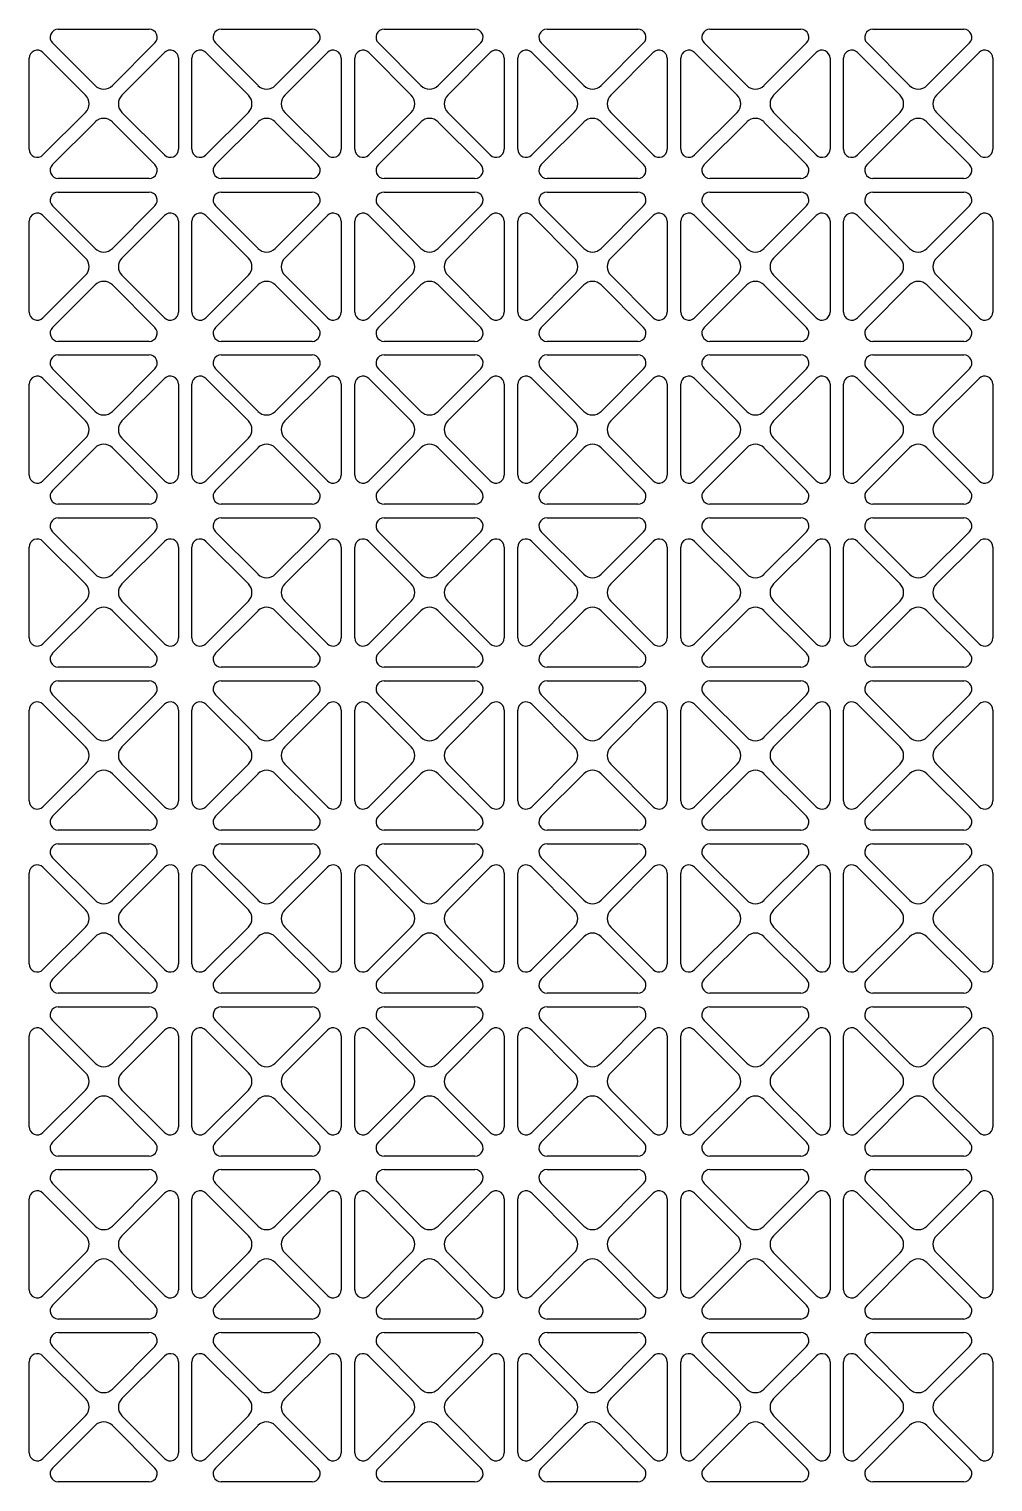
# Model space of a CAD drawing. Header units: millimetres. Extents: x 0 to 87554, y -20854 to 20404.
# Drawn here: x 49297.5 to 49439.5, y -3814.7 to -3600.7 of the extents above; entities that cross this region are included whole.
import ezdxf

# ---------------------------------------------------------------- set-up
doc = ezdxf.new("R2010")
doc.units = ezdxf.units.MM
doc.layers.get('0').update_dxf_attribs({"lineweight": 15})
doc.layers.add('WANGKONG_0', color=7, linetype='Continuous')

# ---------------------------------------------------------------- blocks, each defined once
blk = doc.blocks.new('e4tggg')
at = {"layer": 'WANGKONG_0', "color": 87, "linetype": 'Continuous'}
for p, q in [((154.62, 44.8), (168, 44.8)), ((178.62, 44.8), (192, 44.8)), ((202.62, 44.8), (216, 44.8)), ((226.62, 44.8), (240, 44.8)), ((250.62, 44.8), (264, 44.8)), ((274.62, 44.8), (288, 44.8)), ((152.36, 41.34), (158.62, 35.07)), ((160.04, 36.49), (153.77, 42.75)), ((168.85, 42.75), (162.58, 36.49)), ((164, 35.07), (170.26, 41.34)), ((176.36, 41.34), (182.62, 35.07)), ((184.04, 36.49), (177.77, 42.75)), ((192.85, 42.75), (186.58, 36.49)), ((188, 35.07), (194.26, 41.34)), ((200.36, 41.34), (206.62, 35.07)), ((208.04, 36.49), (201.77, 42.75)), ((216.85, 42.75), (210.58, 36.49)), ((212, 35.07), (218.26, 41.34)), ((224.36, 41.34), (230.62, 35.07)), ((232.04, 36.49), (225.77, 42.75)), ((240.85, 42.75), (234.58, 36.49)), ((236, 35.07), (242.26, 41.34)), ((248.36, 41.34), (254.62, 35.07)), ((256.04, 36.49), (249.77, 42.75)), ((264.85, 42.75), (258.58, 36.49)), ((260, 35.07), (266.26, 41.34)), ((272.36, 41.34), (278.62, 35.07)), ((280.04, 36.49), (273.77, 42.75)), ((288.85, 42.75), (282.58, 36.49)), ((284, 35.07), (290.26, 41.34)), ((150.31, 27.11), (150.31, 40.49)), ((172.31, 40.49), (172.31, 27.11)), ((174.31, 27.11), (174.31, 40.49)), ((196.31, 40.49), (196.31, 27.11)), ((198.31, 27.11), (198.31, 40.49)), ((220.31, 40.49), (220.31, 27.11)), ((222.31, 27.11), (222.31, 40.49)), ((244.31, 40.49), (244.31, 27.11)), ((246.31, 27.11), (246.31, 40.49)), ((268.31, 40.49), (268.31, 27.11)), ((270.31, 27.11), (270.31, 40.49)), ((292.31, 40.49), (292.31, 27.11)), ((158.62, 32.53), (152.36, 26.26)), ((170.26, 26.26), (164, 32.53)), ((182.62, 32.53), (176.36, 26.26)), ((194.26, 26.26), (188, 32.53)), ((206.62, 32.53), (200.36, 26.26)), ((218.26, 26.26), (212, 32.53)), ((230.62, 32.53), (224.36, 26.26)), ((242.26, 26.26), (236, 32.53)), ((254.62, 32.53), (248.36, 26.26)), ((266.26, 26.26), (260, 32.53)), ((278.62, 32.53), (272.36, 26.26)), ((290.26, 26.26), (284, 32.53)), ((153.77, 24.85), (160.04, 31.11)), ((162.58, 31.11), (168.85, 24.85)), ((177.77, 24.85), (184.04, 31.11)), ((186.58, 31.11), (192.85, 24.85)), ((201.77, 24.85), (208.04, 31.11)), ((210.58, 31.11), (216.85, 24.85)), ((225.77, 24.85), (232.04, 31.11)), ((234.58, 31.11), (240.85, 24.85)), ((249.77, 24.85), (256.04, 31.11)), ((258.58, 31.11), (264.85, 24.85)), ((273.77, 24.85), (280.04, 31.11)), ((282.58, 31.11), (288.85, 24.85)), ((168, 22.8), (154.62, 22.8)), ((192, 22.8), (178.62, 22.8)), ((216, 22.8), (202.62, 22.8)), ((240, 22.8), (226.62, 22.8)), ((264, 22.8), (250.62, 22.8)), ((288, 22.8), (274.62, 22.8)), ((154.62, 20.8), (168, 20.8)), ((178.62, 20.8), (192, 20.8)), ((202.62, 20.8), (216, 20.8)), ((226.62, 20.8), (240, 20.8)), ((250.62, 20.8), (264, 20.8)), ((274.62, 20.8), (288, 20.8)), ((152.36, 17.34), (158.62, 11.07)), ((160.04, 12.49), (153.77, 18.75)), ((168.85, 18.75), (162.58, 12.49)), ((164, 11.07), (170.26, 17.34)), ((176.36, 17.34), (182.62, 11.07)), ((184.04, 12.49), (177.77, 18.75)), ((192.85, 18.75), (186.58, 12.49)), ((188, 11.07), (194.26, 17.34)), ((200.36, 17.34), (206.62, 11.07)), ((208.04, 12.49), (201.77, 18.75)), ((216.85, 18.75), (210.58, 12.49)), ((212, 11.07), (218.26, 17.34)), ((224.36, 17.34), (230.62, 11.07)), ((232.04, 12.49), (225.77, 18.75)), ((240.85, 18.75), (234.58, 12.49)), ((236, 11.07), (242.26, 17.34)), ((248.36, 17.34), (254.62, 11.07)), ((256.04, 12.49), (249.77, 18.75)), ((264.85, 18.75), (258.58, 12.49)), ((260, 11.07), (266.26, 17.34)), ((272.36, 17.34), (278.62, 11.07)), ((280.04, 12.49), (273.77, 18.75)), ((288.85, 18.75), (282.58, 12.49)), ((284, 11.07), (290.26, 17.34)), ((150.31, 3.11), (150.31, 16.49)), ((172.31, 16.49), (172.31, 3.11)), ((174.31, 3.11), (174.31, 16.49)), ((196.31, 16.49), (196.31, 3.11)), ((198.31, 3.11), (198.31, 16.49)), ((220.31, 16.49), (220.31, 3.11)), ((222.31, 3.11), (222.31, 16.49)), ((244.31, 16.49), (244.31, 3.11)), ((246.31, 3.11), (246.31, 16.49)), ((268.31, 16.49), (268.31, 3.11)), ((270.31, 3.11), (270.31, 16.49)), ((292.31, 16.49), (292.31, 3.11)), ((158.62, 8.53), (152.36, 2.26)), ((153.77, 0.85), (160.04, 7.11)), ((162.58, 7.11), (168.85, 0.85)), ((170.26, 2.26), (164, 8.53)), ((182.62, 8.53), (176.36, 2.26)), ((177.77, 0.85), (184.04, 7.11)), ((186.58, 7.11), (192.85, 0.85)), ((194.26, 2.26), (188, 8.53)), ((206.62, 8.53), (200.36, 2.26)), ((201.77, 0.85), (208.04, 7.11)), ((210.58, 7.11), (216.85, 0.85)), ((218.26, 2.26), (212, 8.53)), ((230.62, 8.53), (224.36, 2.26)), ((225.77, 0.85), (232.04, 7.11)), ((234.58, 7.11), (240.85, 0.85)), ((242.26, 2.26), (236, 8.53)), ((254.62, 8.53), (248.36, 2.26)), ((249.77, 0.85), (256.04, 7.11)), ((258.58, 7.11), (264.85, 0.85)), ((266.26, 2.26), (260, 8.53)), ((278.62, 8.53), (272.36, 2.26)), ((273.77, 0.85), (280.04, 7.11)), ((282.58, 7.11), (288.85, 0.85)), ((290.26, 2.26), (284, 8.53)), ((168, -1.2), (154.62, -1.2)), ((192, -1.2), (178.62, -1.2)), ((216, -1.2), (202.62, -1.2)), ((240, -1.2), (226.62, -1.2)), ((264, -1.2), (250.62, -1.2)), ((288, -1.2), (274.62, -1.2)), ((154.62, -3.2), (168, -3.2)), ((178.62, -3.2), (192, -3.2)), ((202.62, -3.2), (216, -3.2)), ((226.62, -3.2), (240, -3.2)), ((250.62, -3.2), (264, -3.2)), ((274.62, -3.2), (288, -3.2)), ((160.04, -11.51), (153.77, -5.25)), ((168.85, -5.25), (162.58, -11.51)), ((184.04, -11.51), (177.77, -5.25)), ((192.85, -5.25), (186.58, -11.51)), ((208.04, -11.51), (201.77, -5.25)), ((216.85, -5.25), (210.58, -11.51)), ((232.04, -11.51), (225.77, -5.25)), ((240.85, -5.25), (234.58, -11.51)), ((256.04, -11.51), (249.77, -5.25)), ((264.85, -5.25), (258.58, -11.51)), ((280.04, -11.51), (273.77, -5.25)), ((288.85, -5.25), (282.58, -11.51)), ((150.31, -20.89), (150.31, -7.51)), ((152.36, -6.66), (158.62, -12.93)), ((164, -12.93), (170.26, -6.66)), ((172.31, -7.51), (172.31, -20.89)), ((174.31, -20.89), (174.31, -7.51)), ((176.36, -6.66), (182.62, -12.93)), ((188, -12.93), (194.26, -6.66)), ((196.31, -7.51), (196.31, -20.89)), ((198.31, -20.89), (198.31, -7.51)), ((200.36, -6.66), (206.62, -12.93)), ((212, -12.93), (218.26, -6.66)), ((220.31, -7.51), (220.31, -20.89)), ((222.31, -20.89), (222.31, -7.51)), ((224.36, -6.66), (230.62, -12.93)), ((236, -12.93), (242.26, -6.66)), ((244.31, -7.51), (244.31, -20.89)), ((246.31, -20.89), (246.31, -7.51)), ((248.36, -6.66), (254.62, -12.93)), ((260, -12.93), (266.26, -6.66)), ((268.31, -7.51), (268.31, -20.89)), ((270.31, -20.89), (270.31, -7.51)), ((272.36, -6.66), (278.62, -12.93)), ((284, -12.93), (290.26, -6.66)), ((292.31, -7.51), (292.31, -20.89)), ((158.62, -15.47), (152.36, -21.74)), ((153.77, -23.15), (160.04, -16.89)), ((162.58, -16.89), (168.85, -23.15)), ((170.26, -21.74), (164, -15.47)), ((182.62, -15.47), (176.36, -21.74)), ((177.77, -23.15), (184.04, -16.89)), ((186.58, -16.89), (192.85, -23.15)), ((194.26, -21.74), (188, -15.47)), ((206.62, -15.47), (200.36, -21.74)), ((201.77, -23.15), (208.04, -16.89)), ((210.58, -16.89), (216.85, -23.15)), ((218.26, -21.74), (212, -15.47)), ((230.62, -15.47), (224.36, -21.74)), ((225.77, -23.15), (232.04, -16.89)), ((234.58, -16.89), (240.85, -23.15)), ((242.26, -21.74), (236, -15.47)), ((254.62, -15.47), (248.36, -21.74)), ((249.77, -23.15), (256.04, -16.89)), ((258.58, -16.89), (264.85, -23.15)), ((266.26, -21.74), (260, -15.47)), ((278.62, -15.47), (272.36, -21.74)), ((273.77, -23.15), (280.04, -16.89)), ((282.58, -16.89), (288.85, -23.15)), ((290.26, -21.74), (284, -15.47)), ((168, -25.2), (154.62, -25.2)), ((192, -25.2), (178.62, -25.2)), ((216, -25.2), (202.62, -25.2)), ((240, -25.2), (226.62, -25.2)), ((264, -25.2), (250.62, -25.2)), ((288, -25.2), (274.62, -25.2)), ((154.62, -27.2), (168, -27.2)), ((178.62, -27.2), (192, -27.2)), ((202.62, -27.2), (216, -27.2)), ((226.62, -27.2), (240, -27.2)), ((250.62, -27.2), (264, -27.2)), ((274.62, -27.2), (288, -27.2)), ((160.04, -35.51), (153.77, -29.25)), ((168.85, -29.25), (162.58, -35.51)), ((184.04, -35.51), (177.77, -29.25)), ((192.85, -29.25), (186.58, -35.51)), ((208.04, -35.51), (201.77, -29.25)), ((216.85, -29.25), (210.58, -35.51)), ((232.04, -35.51), (225.77, -29.25)), ((240.85, -29.25), (234.58, -35.51)), ((256.04, -35.51), (249.77, -29.25)), ((264.85, -29.25), (258.58, -35.51)), ((280.04, -35.51), (273.77, -29.25)), ((288.85, -29.25), (282.58, -35.51)), ((150.31, -44.89), (150.31, -31.51)), ((152.36, -30.66), (158.62, -36.93)), ((164, -36.93), (170.26, -30.66)), ((172.31, -31.51), (172.31, -44.89)), ((174.31, -44.89), (174.31, -31.51)), ((176.36, -30.66), (182.62, -36.93)), ((188, -36.93), (194.26, -30.66)), ((196.31, -31.51), (196.31, -44.89)), ((198.31, -44.89), (198.31, -31.51)), ((200.36, -30.66), (206.62, -36.93)), ((212, -36.93), (218.26, -30.66)), ((220.31, -31.51), (220.31, -44.89)), ((222.31, -44.89), (222.31, -31.51)), ((224.36, -30.66), (230.62, -36.93)), ((236, -36.93), (242.26, -30.66)), ((244.31, -31.51), (244.31, -44.89)), ((246.31, -44.89), (246.31, -31.51)), ((248.36, -30.66), (254.62, -36.93)), ((260, -36.93), (266.26, -30.66)), ((268.31, -31.51), (268.31, -44.89)), ((270.31, -44.89), (270.31, -31.51)), ((272.36, -30.66), (278.62, -36.93)), ((284, -36.93), (290.26, -30.66)), ((292.31, -31.51), (292.31, -44.89)), ((158.62, -39.47), (152.36, -45.74)), ((170.26, -45.74), (164, -39.47)), ((182.62, -39.47), (176.36, -45.74)), ((194.26, -45.74), (188, -39.47)), ((206.62, -39.47), (200.36, -45.74)), ((218.26, -45.74), (212, -39.47)), ((230.62, -39.47), (224.36, -45.74)), ((242.26, -45.74), (236, -39.47)), ((254.62, -39.47), (248.36, -45.74)), ((266.26, -45.74), (260, -39.47)), ((278.62, -39.47), (272.36, -45.74)), ((290.26, -45.74), (284, -39.47)), ((153.77, -47.15), (160.04, -40.89)), ((162.58, -40.89), (168.85, -47.15)), ((177.77, -47.15), (184.04, -40.89)), ((186.58, -40.89), (192.85, -47.15)), ((201.77, -47.15), (208.04, -40.89)), ((210.58, -40.89), (216.85, -47.15)), ((225.77, -47.15), (232.04, -40.89)), ((234.58, -40.89), (240.85, -47.15)), ((249.77, -47.15), (256.04, -40.89)), ((258.58, -40.89), (264.85, -47.15)), ((273.77, -47.15), (280.04, -40.89)), ((282.58, -40.89), (288.85, -47.15)), ((168, -49.2), (154.62, -49.2)), ((192, -49.2), (178.62, -49.2)), ((216, -49.2), (202.62, -49.2)), ((240, -49.2), (226.62, -49.2)), ((264, -49.2), (250.62, -49.2)), ((288, -49.2), (274.62, -49.2)), ((154.62, -51.2), (168, -51.2)), ((178.62, -51.2), (192, -51.2)), ((202.62, -51.2), (216, -51.2)), ((226.62, -51.2), (240, -51.2)), ((250.62, -51.2), (264, -51.2)), ((274.62, -51.2), (288, -51.2)), ((160.04, -59.51), (153.77, -53.25)), ((168.85, -53.25), (162.58, -59.51)), ((184.04, -59.51), (177.77, -53.25)), ((192.85, -53.25), (186.58, -59.51)), ((208.04, -59.51), (201.77, -53.25)), ((216.85, -53.25), (210.58, -59.51)), ((232.04, -59.51), (225.77, -53.25)), ((240.85, -53.25), (234.58, -59.51)), ((256.04, -59.51), (249.77, -53.25)), ((264.85, -53.25), (258.58, -59.51)), ((280.04, -59.51), (273.77, -53.25)), ((288.85, -53.25), (282.58, -59.51)), ((150.31, -68.89), (150.31, -55.51)), ((152.36, -54.66), (158.62, -60.93)), ((164, -60.93), (170.26, -54.66)), ((172.31, -55.51), (172.31, -68.89)), ((174.31, -68.89), (174.31, -55.51)), ((176.36, -54.66), (182.62, -60.93)), ((188, -60.93), (194.26, -54.66)), ((196.31, -55.51), (196.31, -68.89)), ((198.31, -68.89), (198.31, -55.51)), ((200.36, -54.66), (206.62, -60.93)), ((212, -60.93), (218.26, -54.66)), ((220.31, -55.51), (220.31, -68.89)), ((222.31, -68.89), (222.31, -55.51)), ((224.36, -54.66), (230.62, -60.93)), ((236, -60.93), (242.26, -54.66)), ((244.31, -55.51), (244.31, -68.89)), ((246.31, -68.89), (246.31, -55.51)), ((248.36, -54.66), (254.62, -60.93)), ((260, -60.93), (266.26, -54.66)), ((268.31, -55.51), (268.31, -68.89)), ((270.31, -68.89), (270.31, -55.51)), ((272.36, -54.66), (278.62, -60.93)), ((284, -60.93), (290.26, -54.66)), ((292.31, -55.51), (292.31, -68.89)), ((158.62, -63.47), (152.36, -69.74)), ((170.26, -69.74), (164, -63.47)), ((182.62, -63.47), (176.36, -69.74)), ((194.26, -69.74), (188, -63.47)), ((206.62, -63.47), (200.36, -69.74)), ((218.26, -69.74), (212, -63.47)), ((230.62, -63.47), (224.36, -69.74)), ((242.26, -69.74), (236, -63.47)), ((254.62, -63.47), (248.36, -69.74)), ((266.26, -69.74), (260, -63.47)), ((278.62, -63.47), (272.36, -69.74)), ((290.26, -69.74), (284, -63.47)), ((153.77, -71.15), (160.04, -64.89)), ((162.58, -64.89), (168.85, -71.15)), ((177.77, -71.15), (184.04, -64.89)), ((186.58, -64.89), (192.85, -71.15)), ((201.77, -71.15), (208.04, -64.89)), ((210.58, -64.89), (216.85, -71.15)), ((225.77, -71.15), (232.04, -64.89)), ((234.58, -64.89), (240.85, -71.15)), ((249.77, -71.15), (256.04, -64.89)), ((258.58, -64.89), (264.85, -71.15)), ((273.77, -71.15), (280.04, -64.89)), ((282.58, -64.89), (288.85, -71.15)), ((168, -73.2), (154.62, -73.2)), ((192, -73.2), (178.62, -73.2)), ((216, -73.2), (202.62, -73.2)), ((240, -73.2), (226.62, -73.2)), ((264, -73.2), (250.62, -73.2)), ((288, -73.2), (274.62, -73.2)), ((154.62, -75.2), (168, -75.2)), ((178.62, -75.2), (192, -75.2)), ((202.62, -75.2), (216, -75.2)), ((226.62, -75.2), (240, -75.2)), ((250.62, -75.2), (264, -75.2)), ((274.62, -75.2), (288, -75.2)), ((152.36, -78.66), (158.62, -84.93)), ((160.04, -83.51), (153.77, -77.25)), ((168.85, -77.25), (162.58, -83.51)), ((164, -84.93), (170.26, -78.66)), ((176.36, -78.66), (182.62, -84.93)), ((184.04, -83.51), (177.77, -77.25)), ((192.85, -77.25), (186.58, -83.51)), ((188, -84.93), (194.26, -78.66)), ((200.36, -78.66), (206.62, -84.93)), ((208.04, -83.51), (201.77, -77.25)), ((216.85, -77.25), (210.58, -83.51)), ((212, -84.93), (218.26, -78.66)), ((224.36, -78.66), (230.62, -84.93)), ((232.04, -83.51), (225.77, -77.25)), ((240.85, -77.25), (234.58, -83.51)), ((236, -84.93), (242.26, -78.66)), ((248.36, -78.66), (254.62, -84.93)), ((256.04, -83.51), (249.77, -77.25)), ((264.85, -77.25), (258.58, -83.51)), ((260, -84.93), (266.26, -78.66)), ((272.36, -78.66), (278.62, -84.93)), ((280.04, -83.51), (273.77, -77.25)), ((288.85, -77.25), (282.58, -83.51)), ((284, -84.93), (290.26, -78.66)), ((150.31, -92.89), (150.31, -79.51)), ((172.31, -79.51), (172.31, -92.89)), ((174.31, -92.89), (174.31, -79.51)), ((196.31, -79.51), (196.31, -92.89)), ((198.31, -92.89), (198.31, -79.51)), ((220.31, -79.51), (220.31, -92.89)), ((222.31, -92.89), (222.31, -79.51)), ((244.31, -79.51), (244.31, -92.89)), ((246.31, -92.89), (246.31, -79.51)), ((268.31, -79.51), (268.31, -92.89)), ((270.31, -92.89), (270.31, -79.51)), ((292.31, -79.51), (292.31, -92.89)), ((158.62, -87.47), (152.36, -93.74)), ((170.26, -93.74), (164, -87.47)), ((182.62, -87.47), (176.36, -93.74)), ((194.26, -93.74), (188, -87.47)), ((206.62, -87.47), (200.36, -93.74)), ((218.26, -93.74), (212, -87.47)), ((230.62, -87.47), (224.36, -93.74)), ((242.26, -93.74), (236, -87.47)), ((254.62, -87.47), (248.36, -93.74)), ((266.26, -93.74), (260, -87.47)), ((278.62, -87.47), (272.36, -93.74)), ((290.26, -93.74), (284, -87.47)), ((153.77, -95.15), (160.04, -88.89)), ((162.58, -88.89), (168.85, -95.15)), ((177.77, -95.15), (184.04, -88.89)), ((186.58, -88.89), (192.85, -95.15)), ((201.77, -95.15), (208.04, -88.89)), ((210.58, -88.89), (216.85, -95.15)), ((225.77, -95.15), (232.04, -88.89)), ((234.58, -88.89), (240.85, -95.15)), ((249.77, -95.15), (256.04, -88.89)), ((258.58, -88.89), (264.85, -95.15)), ((273.77, -95.15), (280.04, -88.89)), ((282.58, -88.89), (288.85, -95.15)), ((168, -97.2), (154.62, -97.2)), ((192, -97.2), (178.62, -97.2)), ((216, -97.2), (202.62, -97.2)), ((240, -97.2), (226.62, -97.2)), ((264, -97.2), (250.62, -97.2)), ((288, -97.2), (274.62, -97.2)), ((154.62, -99.2), (168, -99.2)), ((178.62, -99.2), (192, -99.2)), ((202.62, -99.2), (216, -99.2)), ((226.62, -99.2), (240, -99.2)), ((250.62, -99.2), (264, -99.2)), ((274.62, -99.2), (288, -99.2)), ((152.36, -102.66), (158.62, -108.93)), ((160.04, -107.51), (153.77, -101.25)), ((168.85, -101.25), (162.58, -107.51)), ((164, -108.93), (170.26, -102.66)), ((176.36, -102.66), (182.62, -108.93)), ((184.04, -107.51), (177.77, -101.25)), ((192.85, -101.25), (186.58, -107.51)), ((188, -108.93), (194.26, -102.66)), ((200.36, -102.66), (206.62, -108.93)), ((208.04, -107.51), (201.77, -101.25)), ((216.85, -101.25), (210.58, -107.51)), ((212, -108.93), (218.26, -102.66)), ((224.36, -102.66), (230.62, -108.93)), ((232.04, -107.51), (225.77, -101.25)), ((240.85, -101.25), (234.58, -107.51)), ((236, -108.93), (242.26, -102.66)), ((248.36, -102.66), (254.62, -108.93)), ((256.04, -107.51), (249.77, -101.25)), ((264.85, -101.25), (258.58, -107.51)), ((260, -108.93), (266.26, -102.66)), ((272.36, -102.66), (278.62, -108.93)), ((280.04, -107.51), (273.77, -101.25)), ((288.85, -101.25), (282.58, -107.51)), ((284, -108.93), (290.26, -102.66)), ((150.31, -116.89), (150.31, -103.51)), ((172.31, -103.51), (172.31, -116.89)), ((174.31, -116.89), (174.31, -103.51)), ((196.31, -103.51), (196.31, -116.89)), ((198.31, -116.89), (198.31, -103.51)), ((220.31, -103.51), (220.31, -116.89)), ((222.31, -116.89), (222.31, -103.51)), ((244.31, -103.51), (244.31, -116.89)), ((246.31, -116.89), (246.31, -103.51)), ((268.31, -103.51), (268.31, -116.89)), ((270.31, -116.89), (270.31, -103.51)), ((292.31, -103.51), (292.31, -116.89)), ((158.62, -111.47), (152.36, -117.74)), ((153.77, -119.15), (160.04, -112.89)), ((162.58, -112.89), (168.85, -119.15)), ((170.26, -117.74), (164, -111.47)), ((182.62, -111.47), (176.36, -117.74)), ((177.77, -119.15), (184.04, -112.89)), ((186.58, -112.89), (192.85, -119.15)), ((194.26, -117.74), (188, -111.47)), ((206.62, -111.47), (200.36, -117.74)), ((201.77, -119.15), (208.04, -112.89)), ((210.58, -112.89), (216.85, -119.15)), ((218.26, -117.74), (212, -111.47)), ((230.62, -111.47), (224.36, -117.74)), ((225.77, -119.15), (232.04, -112.89)), ((234.58, -112.89), (240.85, -119.15)), ((242.26, -117.74), (236, -111.47)), ((254.62, -111.47), (248.36, -117.74)), ((249.77, -119.15), (256.04, -112.89)), ((258.58, -112.89), (264.85, -119.15)), ((266.26, -117.74), (260, -111.47)), ((278.62, -111.47), (272.36, -117.74)), ((273.77, -119.15), (280.04, -112.89)), ((282.58, -112.89), (288.85, -119.15)), ((290.26, -117.74), (284, -111.47)), ((168, -121.2), (154.62, -121.2)), ((192, -121.2), (178.62, -121.2)), ((216, -121.2), (202.62, -121.2)), ((240, -121.2), (226.62, -121.2)), ((264, -121.2), (250.62, -121.2)), ((288, -121.2), (274.62, -121.2)), ((154.62, -123.2), (168, -123.2)), ((178.62, -123.2), (192, -123.2)), ((202.62, -123.2), (216, -123.2)), ((226.62, -123.2), (240, -123.2)), ((250.62, -123.2), (264, -123.2)), ((274.62, -123.2), (288, -123.2)), ((160.04, -131.51), (153.77, -125.25)), ((168.85, -125.25), (162.58, -131.51)), ((184.04, -131.51), (177.77, -125.25)), ((192.85, -125.25), (186.58, -131.51)), ((208.04, -131.51), (201.77, -125.25)), ((216.85, -125.25), (210.58, -131.51)), ((232.04, -131.51), (225.77, -125.25)), ((240.85, -125.25), (234.58, -131.51)), ((256.04, -131.51), (249.77, -125.25)), ((264.85, -125.25), (258.58, -131.51)), ((280.04, -131.51), (273.77, -125.25)), ((288.85, -125.25), (282.58, -131.51)), ((150.31, -140.89), (150.31, -127.51)), ((152.36, -126.66), (158.62, -132.93)), ((164, -132.93), (170.26, -126.66)), ((172.31, -127.51), (172.31, -140.89)), ((174.31, -140.89), (174.31, -127.51)), ((176.36, -126.66), (182.62, -132.93)), ((188, -132.93), (194.26, -126.66)), ((196.31, -127.51), (196.31, -140.89)), ((198.31, -140.89), (198.31, -127.51)), ((200.36, -126.66), (206.62, -132.93)), ((212, -132.93), (218.26, -126.66)), ((220.31, -127.51), (220.31, -140.89)), ((222.31, -140.89), (222.31, -127.51)), ((224.36, -126.66), (230.62, -132.93)), ((236, -132.93), (242.26, -126.66)), ((244.31, -127.51), (244.31, -140.89)), ((246.31, -140.89), (246.31, -127.51)), ((248.36, -126.66), (254.62, -132.93)), ((260, -132.93), (266.26, -126.66)), ((268.31, -127.51), (268.31, -140.89)), ((270.31, -140.89), (270.31, -127.51)), ((272.36, -126.66), (278.62, -132.93)), ((284, -132.93), (290.26, -126.66)), ((292.31, -127.51), (292.31, -140.89)), ((158.62, -135.47), (152.36, -141.74)), ((153.77, -143.15), (160.04, -136.89)), ((162.58, -136.89), (168.85, -143.15)), ((170.26, -141.74), (164, -135.47)), ((182.62, -135.47), (176.36, -141.74)), ((177.77, -143.15), (184.04, -136.89)), ((186.58, -136.89), (192.85, -143.15)), ((194.26, -141.74), (188, -135.47)), ((206.62, -135.47), (200.36, -141.74)), ((201.77, -143.15), (208.04, -136.89)), ((210.58, -136.89), (216.85, -143.15)), ((218.26, -141.74), (212, -135.47)), ((230.62, -135.47), (224.36, -141.74)), ((225.77, -143.15), (232.04, -136.89)), ((234.58, -136.89), (240.85, -143.15)), ((242.26, -141.74), (236, -135.47)), ((254.62, -135.47), (248.36, -141.74)), ((249.77, -143.15), (256.04, -136.89)), ((258.58, -136.89), (264.85, -143.15)), ((266.26, -141.74), (260, -135.47)), ((278.62, -135.47), (272.36, -141.74)), ((273.77, -143.15), (280.04, -136.89)), ((282.58, -136.89), (288.85, -143.15)), ((290.26, -141.74), (284, -135.47)), ((168, -145.2), (154.62, -145.2)), ((192, -145.2), (178.62, -145.2)), ((216, -145.2), (202.62, -145.2)), ((240, -145.2), (226.62, -145.2)), ((264, -145.2), (250.62, -145.2)), ((288, -145.2), (274.62, -145.2)), ((154.62, -147.2), (168, -147.2)), ((178.62, -147.2), (192, -147.2)), ((202.62, -147.2), (216, -147.2)), ((226.62, -147.2), (240, -147.2)), ((250.62, -147.2), (264, -147.2)), ((274.62, -147.2), (288, -147.2)), ((160.04, -155.51), (153.77, -149.25)), ((168.85, -149.25), (162.58, -155.51)), ((184.04, -155.51), (177.77, -149.25)), ((192.85, -149.25), (186.58, -155.51)), ((208.04, -155.51), (201.77, -149.25)), ((216.85, -149.25), (210.58, -155.51)), ((232.04, -155.51), (225.77, -149.25)), ((240.85, -149.25), (234.58, -155.51)), ((256.04, -155.51), (249.77, -149.25)), ((264.85, -149.25), (258.58, -155.51)), ((280.04, -155.51), (273.77, -149.25)), ((288.85, -149.25), (282.58, -155.51)), ((150.31, -164.89), (150.31, -151.51)), ((152.36, -150.66), (158.62, -156.93)), ((164, -156.93), (170.26, -150.66)), ((172.31, -151.51), (172.31, -164.89)), ((174.31, -164.89), (174.31, -151.51)), ((176.36, -150.66), (182.62, -156.93)), ((188, -156.93), (194.26, -150.66)), ((196.31, -151.51), (196.31, -164.89)), ((198.31, -164.89), (198.31, -151.51)), ((200.36, -150.66), (206.62, -156.93)), ((212, -156.93), (218.26, -150.66)), ((220.31, -151.51), (220.31, -164.89)), ((222.31, -164.89), (222.31, -151.51)), ((224.36, -150.66), (230.62, -156.93)), ((236, -156.93), (242.26, -150.66)), ((244.31, -151.51), (244.31, -164.89)), ((246.31, -164.89), (246.31, -151.51)), ((248.36, -150.66), (254.62, -156.93)), ((260, -156.93), (266.26, -150.66)), ((268.31, -151.51), (268.31, -164.89)), ((270.31, -164.89), (270.31, -151.51)), ((272.36, -150.66), (278.62, -156.93)), ((284, -156.93), (290.26, -150.66)), ((292.31, -151.51), (292.31, -164.89)), ((158.62, -159.47), (152.36, -165.74)), ((170.26, -165.74), (164, -159.47)), ((182.62, -159.47), (176.36, -165.74)), ((194.26, -165.74), (188, -159.47)), ((206.62, -159.47), (200.36, -165.74)), ((218.26, -165.74), (212, -159.47)), ((230.62, -159.47), (224.36, -165.74)), ((242.26, -165.74), (236, -159.47)), ((254.62, -159.47), (248.36, -165.74)), ((266.26, -165.74), (260, -159.47)), ((278.62, -159.47), (272.36, -165.74)), ((290.26, -165.74), (284, -159.47)), ((153.77, -167.15), (160.04, -160.89)), ((162.58, -160.89), (168.85, -167.15)), ((177.77, -167.15), (184.04, -160.89)), ((186.58, -160.89), (192.85, -167.15)), ((201.77, -167.15), (208.04, -160.89)), ((210.58, -160.89), (216.85, -167.15)), ((225.77, -167.15), (232.04, -160.89)), ((234.58, -160.89), (240.85, -167.15)), ((249.77, -167.15), (256.04, -160.89)), ((258.58, -160.89), (264.85, -167.15)), ((273.77, -167.15), (280.04, -160.89)), ((282.58, -160.89), (288.85, -167.15)), ((168, -169.2), (154.62, -169.2)), ((192, -169.2), (178.62, -169.2)), ((216, -169.2), (202.62, -169.2)), ((240, -169.2), (226.62, -169.2)), ((264, -169.2), (250.62, -169.2)), ((288, -169.2), (274.62, -169.2))]:
    blk.add_line(p, q, dxfattribs=at)
for centre, radius, start, end in [((154.62, 43.6), 1.2, 90, 225), ((168, 43.6), 1.2, 315, 90), ((178.62, 43.6), 1.2, 90, 225), ((192, 43.6), 1.2, 315, 90), ((202.62, 43.6), 1.2, 90, 225), ((216, 43.6), 1.2, 315, 90), ((226.62, 43.6), 1.2, 90, 225), ((240, 43.6), 1.2, 315, 90), ((250.62, 43.6), 1.2, 90, 225), ((264, 43.6), 1.2, 315, 90), ((274.62, 43.6), 1.2, 90, 225), ((288, 43.6), 1.2, 315, 90), ((151.51, 40.49), 1.2, 45, 180), ((171.11, 40.49), 1.2, 0, 135), ((175.51, 40.49), 1.2, 45, 180), ((195.11, 40.49), 1.2, 0, 135), ((199.51, 40.49), 1.2, 45, 180), ((219.11, 40.49), 1.2, 0, 135), ((223.51, 40.49), 1.2, 45, 180), ((243.11, 40.49), 1.2, 0, 135), ((247.51, 40.49), 1.2, 45, 180), ((267.11, 40.49), 1.2, 0, 135), ((271.51, 40.49), 1.2, 45, 180), ((291.11, 40.49), 1.2, 0, 135), ((161.31, 37.76), 1.8, 225, 315), ((185.31, 37.76), 1.8, 225, 315), ((209.31, 37.76), 1.8, 225, 315), ((233.31, 37.76), 1.8, 225, 315), ((257.31, 37.76), 1.8, 225, 315), ((281.31, 37.76), 1.8, 225, 315), ((157.35, 33.8), 1.8, 315, 45), ((165.27, 33.8), 1.8, 135, 225), ((181.35, 33.8), 1.8, 315, 45), ((189.27, 33.8), 1.8, 135, 225), ((205.35, 33.8), 1.8, 315, 45), ((213.27, 33.8), 1.8, 135, 225), ((229.35, 33.8), 1.8, 315, 45), ((237.27, 33.8), 1.8, 135, 225), ((253.35, 33.8), 1.8, 315, 45), ((261.27, 33.8), 1.8, 135, 225), ((277.35, 33.8), 1.8, 315, 45), ((285.27, 33.8), 1.8, 135, 225), ((161.31, 29.84), 1.8, 45, 135), ((185.31, 29.84), 1.8, 45, 135), ((209.31, 29.84), 1.8, 45, 135), ((233.31, 29.84), 1.8, 45, 135), ((257.31, 29.84), 1.8, 45, 135), ((281.31, 29.84), 1.8, 45, 135), ((151.51, 27.11), 1.2, 180, 315), ((171.11, 27.11), 1.2, 225, 0), ((175.51, 27.11), 1.2, 180, 315), ((195.11, 27.11), 1.2, 225, 0), ((199.51, 27.11), 1.2, 180, 315), ((219.11, 27.11), 1.2, 225, 0), ((223.51, 27.11), 1.2, 180, 315), ((243.11, 27.11), 1.2, 225, 0), ((247.51, 27.11), 1.2, 180, 315), ((267.11, 27.11), 1.2, 225, 0), ((271.51, 27.11), 1.2, 180, 315), ((291.11, 27.11), 1.2, 225, 0), ((154.62, 24), 1.2, 135, 270), ((168, 24), 1.2, 270, 45), ((178.62, 24), 1.2, 135, 270), ((192, 24), 1.2, 270, 45), ((202.62, 24), 1.2, 135, 270), ((216, 24), 1.2, 270, 45), ((226.62, 24), 1.2, 135, 270), ((240, 24), 1.2, 270, 45), ((250.62, 24), 1.2, 135, 270), ((264, 24), 1.2, 270, 45), ((274.62, 24), 1.2, 135, 270), ((288, 24), 1.2, 270, 45), ((154.62, 19.6), 1.2, 90, 225), ((168, 19.6), 1.2, 315, 90), ((178.62, 19.6), 1.2, 90, 225), ((192, 19.6), 1.2, 315, 90), ((202.62, 19.6), 1.2, 90, 225), ((216, 19.6), 1.2, 315, 90), ((226.62, 19.6), 1.2, 90, 225), ((240, 19.6), 1.2, 315, 90), ((250.62, 19.6), 1.2, 90, 225), ((264, 19.6), 1.2, 315, 90), ((274.62, 19.6), 1.2, 90, 225), ((288, 19.6), 1.2, 315, 90), ((151.51, 16.49), 1.2, 45, 180), ((171.11, 16.49), 1.2, 0, 135), ((175.51, 16.49), 1.2, 45, 180), ((195.11, 16.49), 1.2, 0, 135), ((199.51, 16.49), 1.2, 45, 180), ((219.11, 16.49), 1.2, 0, 135), ((223.51, 16.49), 1.2, 45, 180), ((243.11, 16.49), 1.2, 0, 135), ((247.51, 16.49), 1.2, 45, 180), ((267.11, 16.49), 1.2, 0, 135), ((271.51, 16.49), 1.2, 45, 180), ((291.11, 16.49), 1.2, 0, 135), ((157.35, 9.8), 1.8, 315, 45), ((161.31, 13.76), 1.8, 225, 315), ((165.27, 9.8), 1.8, 135, 225), ((181.35, 9.8), 1.8, 315, 45), ((185.31, 13.76), 1.8, 225, 315), ((189.27, 9.8), 1.8, 135, 225), ((205.35, 9.8), 1.8, 315, 45), ((209.31, 13.76), 1.8, 225, 315), ((213.27, 9.8), 1.8, 135, 225), ((229.35, 9.8), 1.8, 315, 45), ((233.31, 13.76), 1.8, 225, 315), ((237.27, 9.8), 1.8, 135, 225), ((253.35, 9.8), 1.8, 315, 45), ((257.31, 13.76), 1.8, 225, 315), ((261.27, 9.8), 1.8, 135, 225), ((277.35, 9.8), 1.8, 315, 45), ((281.31, 13.76), 1.8, 225, 315), ((285.27, 9.8), 1.8, 135, 225), ((161.31, 5.84), 1.8, 45, 135), ((185.31, 5.84), 1.8, 45, 135), ((209.31, 5.84), 1.8, 45, 135), ((233.31, 5.84), 1.8, 45, 135), ((257.31, 5.84), 1.8, 45, 135), ((281.31, 5.84), 1.8, 45, 135), ((151.51, 3.11), 1.2, 180, 315), ((171.11, 3.11), 1.2, 225, 0), ((175.51, 3.11), 1.2, 180, 315), ((195.11, 3.11), 1.2, 225, 0), ((199.51, 3.11), 1.2, 180, 315), ((219.11, 3.11), 1.2, 225, 0), ((223.51, 3.11), 1.2, 180, 315), ((243.11, 3.11), 1.2, 225, 0), ((247.51, 3.11), 1.2, 180, 315), ((267.11, 3.11), 1.2, 225, 0), ((271.51, 3.11), 1.2, 180, 315), ((291.11, 3.11), 1.2, 225, 0), ((154.62, 0), 1.2, 135, 270), ((168, 0), 1.2, 270, 45), ((178.62, 0), 1.2, 135, 270), ((192, 0), 1.2, 270, 45), ((202.62, 0), 1.2, 135, 270), ((216, 0), 1.2, 270, 45), ((226.62, 0), 1.2, 135, 270), ((240, 0), 1.2, 270, 45), ((250.62, 0), 1.2, 135, 270), ((264, 0), 1.2, 270, 45), ((274.62, 0), 1.2, 135, 270), ((288, 0), 1.2, 270, 45), ((154.62, -4.4), 1.2, 90, 225), ((168, -4.4), 1.2, 315, 90), ((178.62, -4.4), 1.2, 90, 225), ((192, -4.4), 1.2, 315, 90), ((202.62, -4.4), 1.2, 90, 225), ((216, -4.4), 1.2, 315, 90), ((226.62, -4.4), 1.2, 90, 225), ((240, -4.4), 1.2, 315, 90), ((250.62, -4.4), 1.2, 90, 225), ((264, -4.4), 1.2, 315, 90), ((274.62, -4.4), 1.2, 90, 225), ((288, -4.4), 1.2, 315, 90), ((151.51, -7.51), 1.2, 45, 180), ((171.11, -7.51), 1.2, 0, 135), ((175.51, -7.51), 1.2, 45, 180), ((195.11, -7.51), 1.2, 0, 135), ((199.51, -7.51), 1.2, 45, 180), ((219.11, -7.51), 1.2, 0, 135), ((223.51, -7.51), 1.2, 45, 180), ((243.11, -7.51), 1.2, 0, 135), ((247.51, -7.51), 1.2, 45, 180), ((267.11, -7.51), 1.2, 0, 135), ((271.51, -7.51), 1.2, 45, 180), ((291.11, -7.51), 1.2, 0, 135), ((161.31, -10.24), 1.8, 225, 315), ((185.31, -10.24), 1.8, 225, 315), ((209.31, -10.24), 1.8, 225, 315), ((233.31, -10.24), 1.8, 225, 315), ((257.31, -10.24), 1.8, 225, 315), ((281.31, -10.24), 1.8, 225, 315), ((157.35, -14.2), 1.8, 315, 45), ((165.27, -14.2), 1.8, 135, 225), ((181.35, -14.2), 1.8, 315, 45), ((189.27, -14.2), 1.8, 135, 225), ((205.35, -14.2), 1.8, 315, 45), ((213.27, -14.2), 1.8, 135, 225), ((229.35, -14.2), 1.8, 315, 45), ((237.27, -14.2), 1.8, 135, 225), ((253.35, -14.2), 1.8, 315, 45), ((261.27, -14.2), 1.8, 135, 225), ((277.35, -14.2), 1.8, 315, 45), ((285.27, -14.2), 1.8, 135, 225), ((161.31, -18.16), 1.8, 45, 135), ((185.31, -18.16), 1.8, 45, 135), ((209.31, -18.16), 1.8, 45, 135), ((233.31, -18.16), 1.8, 45, 135), ((257.31, -18.16), 1.8, 45, 135), ((281.31, -18.16), 1.8, 45, 135), ((151.51, -20.89), 1.2, 180, 315), ((171.11, -20.89), 1.2, 225, 0), ((175.51, -20.89), 1.2, 180, 315), ((195.11, -20.89), 1.2, 225, 0), ((199.51, -20.89), 1.2, 180, 315), ((219.11, -20.89), 1.2, 225, 0), ((223.51, -20.89), 1.2, 180, 315), ((243.11, -20.89), 1.2, 225, 0), ((247.51, -20.89), 1.2, 180, 315), ((267.11, -20.89), 1.2, 225, 0), ((271.51, -20.89), 1.2, 180, 315), ((291.11, -20.89), 1.2, 225, 0), ((154.62, -24), 1.2, 135, 270), ((168, -24), 1.2, 270, 45), ((178.62, -24), 1.2, 135, 270), ((192, -24), 1.2, 270, 45), ((202.62, -24), 1.2, 135, 270), ((216, -24), 1.2, 270, 45), ((226.62, -24), 1.2, 135, 270), ((240, -24), 1.2, 270, 45), ((250.62, -24), 1.2, 135, 270), ((264, -24), 1.2, 270, 45), ((274.62, -24), 1.2, 135, 270), ((288, -24), 1.2, 270, 45), ((154.62, -28.4), 1.2, 90, 225), ((168, -28.4), 1.2, 315, 90), ((178.62, -28.4), 1.2, 90, 225), ((192, -28.4), 1.2, 315, 90), ((202.62, -28.4), 1.2, 90, 225), ((216, -28.4), 1.2, 315, 90), ((226.62, -28.4), 1.2, 90, 225), ((240, -28.4), 1.2, 315, 90), ((250.62, -28.4), 1.2, 90, 225), ((264, -28.4), 1.2, 315, 90), ((274.62, -28.4), 1.2, 90, 225), ((288, -28.4), 1.2, 315, 90), ((151.51, -31.51), 1.2, 45, 180), ((171.11, -31.51), 1.2, 0, 135), ((175.51, -31.51), 1.2, 45, 180), ((195.11, -31.51), 1.2, 0, 135), ((199.51, -31.51), 1.2, 45, 180), ((219.11, -31.51), 1.2, 0, 135), ((223.51, -31.51), 1.2, 45, 180), ((243.11, -31.51), 1.2, 0, 135), ((247.51, -31.51), 1.2, 45, 180), ((267.11, -31.51), 1.2, 0, 135), ((271.51, -31.51), 1.2, 45, 180), ((291.11, -31.51), 1.2, 0, 135), ((161.31, -34.24), 1.8, 225, 315), ((185.31, -34.24), 1.8, 225, 315), ((209.31, -34.24), 1.8, 225, 315), ((233.31, -34.24), 1.8, 225, 315), ((257.31, -34.24), 1.8, 225, 315), ((281.31, -34.24), 1.8, 225, 315), ((157.35, -38.2), 1.8, 315, 45), ((165.27, -38.2), 1.8, 135, 225), ((181.35, -38.2), 1.8, 315, 45), ((189.27, -38.2), 1.8, 135, 225), ((205.35, -38.2), 1.8, 315, 45), ((213.27, -38.2), 1.8, 135, 225), ((229.35, -38.2), 1.8, 315, 45), ((237.27, -38.2), 1.8, 135, 225), ((253.35, -38.2), 1.8, 315, 45), ((261.27, -38.2), 1.8, 135, 225), ((277.35, -38.2), 1.8, 315, 45), ((285.27, -38.2), 1.8, 135, 225), ((161.31, -42.16), 1.8, 45, 135), ((185.31, -42.16), 1.8, 45, 135), ((209.31, -42.16), 1.8, 45, 135), ((233.31, -42.16), 1.8, 45, 135), ((257.31, -42.16), 1.8, 45, 135), ((281.31, -42.16), 1.8, 45, 135), ((151.51, -44.89), 1.2, 180, 315), ((171.11, -44.89), 1.2, 225, 0), ((175.51, -44.89), 1.2, 180, 315), ((195.11, -44.89), 1.2, 225, 0), ((199.51, -44.89), 1.2, 180, 315), ((219.11, -44.89), 1.2, 225, 0), ((223.51, -44.89), 1.2, 180, 315), ((243.11, -44.89), 1.2, 225, 0), ((247.51, -44.89), 1.2, 180, 315), ((267.11, -44.89), 1.2, 225, 0), ((271.51, -44.89), 1.2, 180, 315), ((291.11, -44.89), 1.2, 225, 0), ((154.62, -48), 1.2, 135, 270), ((168, -48), 1.2, 270, 45), ((178.62, -48), 1.2, 135, 270), ((192, -48), 1.2, 270, 45), ((202.62, -48), 1.2, 135, 270), ((216, -48), 1.2, 270, 45), ((226.62, -48), 1.2, 135, 270), ((240, -48), 1.2, 270, 45), ((250.62, -48), 1.2, 135, 270), ((264, -48), 1.2, 270, 45), ((274.62, -48), 1.2, 135, 270), ((288, -48), 1.2, 270, 45), ((154.62, -52.4), 1.2, 90, 225), ((168, -52.4), 1.2, 315, 90), ((178.62, -52.4), 1.2, 90, 225), ((192, -52.4), 1.2, 315, 90), ((202.62, -52.4), 1.2, 90, 225), ((216, -52.4), 1.2, 315, 90), ((226.62, -52.4), 1.2, 90, 225), ((240, -52.4), 1.2, 315, 90), ((250.62, -52.4), 1.2, 90, 225), ((264, -52.4), 1.2, 315, 90), ((274.62, -52.4), 1.2, 90, 225), ((288, -52.4), 1.2, 315, 90), ((151.51, -55.51), 1.2, 45, 180), ((171.11, -55.51), 1.2, 0, 135), ((175.51, -55.51), 1.2, 45, 180), ((195.11, -55.51), 1.2, 0, 135), ((199.51, -55.51), 1.2, 45, 180), ((219.11, -55.51), 1.2, 0, 135), ((223.51, -55.51), 1.2, 45, 180), ((243.11, -55.51), 1.2, 0, 135), ((247.51, -55.51), 1.2, 45, 180), ((267.11, -55.51), 1.2, 0, 135), ((271.51, -55.51), 1.2, 45, 180), ((291.11, -55.51), 1.2, 0, 135), ((161.31, -58.24), 1.8, 225, 315), ((185.31, -58.24), 1.8, 225, 315), ((209.31, -58.24), 1.8, 225, 315), ((233.31, -58.24), 1.8, 225, 315), ((257.31, -58.24), 1.8, 225, 315), ((281.31, -58.24), 1.8, 225, 315), ((157.35, -62.2), 1.8, 315, 45), ((165.27, -62.2), 1.8, 135, 225), ((181.35, -62.2), 1.8, 315, 45), ((189.27, -62.2), 1.8, 135, 225), ((205.35, -62.2), 1.8, 315, 45), ((213.27, -62.2), 1.8, 135, 225), ((229.35, -62.2), 1.8, 315, 45), ((237.27, -62.2), 1.8, 135, 225), ((253.35, -62.2), 1.8, 315, 45), ((261.27, -62.2), 1.8, 135, 225), ((277.35, -62.2), 1.8, 315, 45), ((285.27, -62.2), 1.8, 135, 225), ((161.31, -66.16), 1.8, 45, 135), ((185.31, -66.16), 1.8, 45, 135), ((209.31, -66.16), 1.8, 45, 135), ((233.31, -66.16), 1.8, 45, 135), ((257.31, -66.16), 1.8, 45, 135), ((281.31, -66.16), 1.8, 45, 135), ((151.51, -68.89), 1.2, 180, 315), ((171.11, -68.89), 1.2, 225, 0), ((175.51, -68.89), 1.2, 180, 315), ((195.11, -68.89), 1.2, 225, 0), ((199.51, -68.89), 1.2, 180, 315), ((219.11, -68.89), 1.2, 225, 0), ((223.51, -68.89), 1.2, 180, 315), ((243.11, -68.89), 1.2, 225, 0), ((247.51, -68.89), 1.2, 180, 315), ((267.11, -68.89), 1.2, 225, 0), ((271.51, -68.89), 1.2, 180, 315), ((291.11, -68.89), 1.2, 225, 0), ((154.62, -72), 1.2, 135, 270), ((168, -72), 1.2, 270, 45), ((178.62, -72), 1.2, 135, 270), ((192, -72), 1.2, 270, 45), ((202.62, -72), 1.2, 135, 270), ((216, -72), 1.2, 270, 45), ((226.62, -72), 1.2, 135, 270), ((240, -72), 1.2, 270, 45), ((250.62, -72), 1.2, 135, 270), ((264, -72), 1.2, 270, 45), ((274.62, -72), 1.2, 135, 270), ((288, -72), 1.2, 270, 45), ((154.62, -76.4), 1.2, 90, 225), ((168, -76.4), 1.2, 315, 90), ((178.62, -76.4), 1.2, 90, 225), ((192, -76.4), 1.2, 315, 90), ((202.62, -76.4), 1.2, 90, 225), ((216, -76.4), 1.2, 315, 90), ((226.62, -76.4), 1.2, 90, 225), ((240, -76.4), 1.2, 315, 90), ((250.62, -76.4), 1.2, 90, 225), ((264, -76.4), 1.2, 315, 90), ((274.62, -76.4), 1.2, 90, 225), ((288, -76.4), 1.2, 315, 90), ((151.51, -79.51), 1.2, 45, 180), ((171.11, -79.51), 1.2, 0, 135), ((175.51, -79.51), 1.2, 45, 180), ((195.11, -79.51), 1.2, 0, 135), ((199.51, -79.51), 1.2, 45, 180), ((219.11, -79.51), 1.2, 0, 135), ((223.51, -79.51), 1.2, 45, 180), ((243.11, -79.51), 1.2, 0, 135), ((247.51, -79.51), 1.2, 45, 180), ((267.11, -79.51), 1.2, 0, 135), ((271.51, -79.51), 1.2, 45, 180), ((291.11, -79.51), 1.2, 0, 135), ((157.35, -86.2), 1.8, 315, 45), ((161.31, -82.24), 1.8, 225, 315), ((165.27, -86.2), 1.8, 135, 225), ((181.35, -86.2), 1.8, 315, 45), ((185.31, -82.24), 1.8, 225, 315), ((189.27, -86.2), 1.8, 135, 225), ((205.35, -86.2), 1.8, 315, 45), ((209.31, -82.24), 1.8, 225, 315), ((213.27, -86.2), 1.8, 135, 225), ((229.35, -86.2), 1.8, 315, 45), ((233.31, -82.24), 1.8, 225, 315), ((237.27, -86.2), 1.8, 135, 225), ((253.35, -86.2), 1.8, 315, 45), ((257.31, -82.24), 1.8, 225, 315), ((261.27, -86.2), 1.8, 135, 225), ((277.35, -86.2), 1.8, 315, 45), ((281.31, -82.24), 1.8, 225, 315), ((285.27, -86.2), 1.8, 135, 225), ((161.31, -90.16), 1.8, 45, 135), ((185.31, -90.16), 1.8, 45, 135), ((209.31, -90.16), 1.8, 45, 135), ((233.31, -90.16), 1.8, 45, 135), ((257.31, -90.16), 1.8, 45, 135), ((281.31, -90.16), 1.8, 45, 135), ((151.51, -92.89), 1.2, 180, 315), ((171.11, -92.89), 1.2, 225, 0), ((175.51, -92.89), 1.2, 180, 315), ((195.11, -92.89), 1.2, 225, 0), ((199.51, -92.89), 1.2, 180, 315), ((219.11, -92.89), 1.2, 225, 0), ((223.51, -92.89), 1.2, 180, 315), ((243.11, -92.89), 1.2, 225, 0), ((247.51, -92.89), 1.2, 180, 315), ((267.11, -92.89), 1.2, 225, 0), ((271.51, -92.89), 1.2, 180, 315), ((291.11, -92.89), 1.2, 225, 0), ((154.62, -96), 1.2, 135, 270), ((168, -96), 1.2, 270, 45), ((178.62, -96), 1.2, 135, 270), ((192, -96), 1.2, 270, 45), ((202.62, -96), 1.2, 135, 270), ((216, -96), 1.2, 270, 45), ((226.62, -96), 1.2, 135, 270), ((240, -96), 1.2, 270, 45), ((250.62, -96), 1.2, 135, 270), ((264, -96), 1.2, 270, 45), ((274.62, -96), 1.2, 135, 270), ((288, -96), 1.2, 270, 45), ((154.62, -100.4), 1.2, 90, 225), ((168, -100.4), 1.2, 315, 90), ((178.62, -100.4), 1.2, 90, 225), ((192, -100.4), 1.2, 315, 90), ((202.62, -100.4), 1.2, 90, 225), ((216, -100.4), 1.2, 315, 90), ((226.62, -100.4), 1.2, 90, 225), ((240, -100.4), 1.2, 315, 90), ((250.62, -100.4), 1.2, 90, 225), ((264, -100.4), 1.2, 315, 90), ((274.62, -100.4), 1.2, 90, 225), ((288, -100.4), 1.2, 315, 90), ((151.51, -103.51), 1.2, 45, 180), ((171.11, -103.51), 1.2, 0, 135), ((175.51, -103.51), 1.2, 45, 180), ((195.11, -103.51), 1.2, 0, 135), ((199.51, -103.51), 1.2, 45, 180), ((219.11, -103.51), 1.2, 0, 135), ((223.51, -103.51), 1.2, 45, 180), ((243.11, -103.51), 1.2, 0, 135), ((247.51, -103.51), 1.2, 45, 180), ((267.11, -103.51), 1.2, 0, 135), ((271.51, -103.51), 1.2, 45, 180), ((291.11, -103.51), 1.2, 0, 135), ((157.35, -110.2), 1.8, 315, 45), ((161.31, -106.24), 1.8, 225, 315), ((165.27, -110.2), 1.8, 135, 225), ((181.35, -110.2), 1.8, 315, 45), ((185.31, -106.24), 1.8, 225, 315), ((189.27, -110.2), 1.8, 135, 225), ((205.35, -110.2), 1.8, 315, 45), ((209.31, -106.24), 1.8, 225, 315), ((213.27, -110.2), 1.8, 135, 225), ((229.35, -110.2), 1.8, 315, 45), ((233.31, -106.24), 1.8, 225, 315), ((237.27, -110.2), 1.8, 135, 225), ((253.35, -110.2), 1.8, 315, 45), ((257.31, -106.24), 1.8, 225, 315), ((261.27, -110.2), 1.8, 135, 225), ((277.35, -110.2), 1.8, 315, 45), ((281.31, -106.24), 1.8, 225, 315), ((285.27, -110.2), 1.8, 135, 225), ((161.31, -114.16), 1.8, 45, 135), ((185.31, -114.16), 1.8, 45, 135), ((209.31, -114.16), 1.8, 45, 135), ((233.31, -114.16), 1.8, 45, 135), ((257.31, -114.16), 1.8, 45, 135), ((281.31, -114.16), 1.8, 45, 135), ((151.51, -116.89), 1.2, 180, 315), ((171.11, -116.89), 1.2, 225, 0), ((175.51, -116.89), 1.2, 180, 315), ((195.11, -116.89), 1.2, 225, 0), ((199.51, -116.89), 1.2, 180, 315), ((219.11, -116.89), 1.2, 225, 0), ((223.51, -116.89), 1.2, 180, 315), ((243.11, -116.89), 1.2, 225, 0), ((247.51, -116.89), 1.2, 180, 315), ((267.11, -116.89), 1.2, 225, 0), ((271.51, -116.89), 1.2, 180, 315), ((291.11, -116.89), 1.2, 225, 0), ((154.62, -120), 1.2, 135, 270), ((168, -120), 1.2, 270, 45), ((178.62, -120), 1.2, 135, 270), ((192, -120), 1.2, 270, 45), ((202.62, -120), 1.2, 135, 270), ((216, -120), 1.2, 270, 45), ((226.62, -120), 1.2, 135, 270), ((240, -120), 1.2, 270, 45), ((250.62, -120), 1.2, 135, 270), ((264, -120), 1.2, 270, 45), ((274.62, -120), 1.2, 135, 270), ((288, -120), 1.2, 270, 45), ((154.62, -124.4), 1.2, 90, 225), ((168, -124.4), 1.2, 315, 90), ((178.62, -124.4), 1.2, 90, 225), ((192, -124.4), 1.2, 315, 90), ((202.62, -124.4), 1.2, 90, 225), ((216, -124.4), 1.2, 315, 90), ((226.62, -124.4), 1.2, 90, 225), ((240, -124.4), 1.2, 315, 90), ((250.62, -124.4), 1.2, 90, 225), ((264, -124.4), 1.2, 315, 90), ((274.62, -124.4), 1.2, 90, 225), ((288, -124.4), 1.2, 315, 90), ((151.51, -127.51), 1.2, 45, 180), ((171.11, -127.51), 1.2, 0, 135), ((175.51, -127.51), 1.2, 45, 180), ((195.11, -127.51), 1.2, 0, 135), ((199.51, -127.51), 1.2, 45, 180), ((219.11, -127.51), 1.2, 0, 135), ((223.51, -127.51), 1.2, 45, 180), ((243.11, -127.51), 1.2, 0, 135), ((247.51, -127.51), 1.2, 45, 180), ((267.11, -127.51), 1.2, 0, 135), ((271.51, -127.51), 1.2, 45, 180), ((291.11, -127.51), 1.2, 0, 135), ((161.31, -130.24), 1.8, 225, 315), ((185.31, -130.24), 1.8, 225, 315), ((209.31, -130.24), 1.8, 225, 315), ((233.31, -130.24), 1.8, 225, 315), ((257.31, -130.24), 1.8, 225, 315), ((281.31, -130.24), 1.8, 225, 315), ((157.35, -134.2), 1.8, 315, 45), ((165.27, -134.2), 1.8, 135, 225), ((181.35, -134.2), 1.8, 315, 45), ((189.27, -134.2), 1.8, 135, 225), ((205.35, -134.2), 1.8, 315, 45), ((213.27, -134.2), 1.8, 135, 225), ((229.35, -134.2), 1.8, 315, 45), ((237.27, -134.2), 1.8, 135, 225), ((253.35, -134.2), 1.8, 315, 45), ((261.27, -134.2), 1.8, 135, 225), ((277.35, -134.2), 1.8, 315, 45), ((285.27, -134.2), 1.8, 135, 225), ((161.31, -138.16), 1.8, 45, 135), ((185.31, -138.16), 1.8, 45, 135), ((209.31, -138.16), 1.8, 45, 135), ((233.31, -138.16), 1.8, 45, 135), ((257.31, -138.16), 1.8, 45, 135), ((281.31, -138.16), 1.8, 45, 135), ((151.51, -140.89), 1.2, 180, 315), ((171.11, -140.89), 1.2, 225, 0), ((175.51, -140.89), 1.2, 180, 315), ((195.11, -140.89), 1.2, 225, 0), ((199.51, -140.89), 1.2, 180, 315), ((219.11, -140.89), 1.2, 225, 0), ((223.51, -140.89), 1.2, 180, 315), ((243.11, -140.89), 1.2, 225, 0), ((247.51, -140.89), 1.2, 180, 315), ((267.11, -140.89), 1.2, 225, 0), ((271.51, -140.89), 1.2, 180, 315), ((291.11, -140.89), 1.2, 225, 0), ((154.62, -144), 1.2, 135, 270), ((168, -144), 1.2, 270, 45), ((178.62, -144), 1.2, 135, 270), ((192, -144), 1.2, 270, 45), ((202.62, -144), 1.2, 135, 270), ((216, -144), 1.2, 270, 45), ((226.62, -144), 1.2, 135, 270), ((240, -144), 1.2, 270, 45), ((250.62, -144), 1.2, 135, 270), ((264, -144), 1.2, 270, 45), ((274.62, -144), 1.2, 135, 270), ((288, -144), 1.2, 270, 45), ((154.62, -148.4), 1.2, 90, 225), ((168, -148.4), 1.2, 315, 90), ((178.62, -148.4), 1.2, 90, 225), ((192, -148.4), 1.2, 315, 90), ((202.62, -148.4), 1.2, 90, 225), ((216, -148.4), 1.2, 315, 90), ((226.62, -148.4), 1.2, 90, 225), ((240, -148.4), 1.2, 315, 90), ((250.62, -148.4), 1.2, 90, 225), ((264, -148.4), 1.2, 315, 90), ((274.62, -148.4), 1.2, 90, 225), ((288, -148.4), 1.2, 315, 90), ((151.51, -151.51), 1.2, 45, 180), ((171.11, -151.51), 1.2, 0, 135), ((175.51, -151.51), 1.2, 45, 180), ((195.11, -151.51), 1.2, 0, 135), ((199.51, -151.51), 1.2, 45, 180), ((219.11, -151.51), 1.2, 0, 135), ((223.51, -151.51), 1.2, 45, 180), ((243.11, -151.51), 1.2, 0, 135), ((247.51, -151.51), 1.2, 45, 180), ((267.11, -151.51), 1.2, 0, 135), ((271.51, -151.51), 1.2, 45, 180), ((291.11, -151.51), 1.2, 0, 135), ((161.31, -154.24), 1.8, 225, 315), ((185.31, -154.24), 1.8, 225, 315), ((209.31, -154.24), 1.8, 225, 315), ((233.31, -154.24), 1.8, 225, 315), ((257.31, -154.24), 1.8, 225, 315), ((281.31, -154.24), 1.8, 225, 315), ((157.35, -158.2), 1.8, 315, 45), ((165.27, -158.2), 1.8, 135, 225), ((181.35, -158.2), 1.8, 315, 45), ((189.27, -158.2), 1.8, 135, 225), ((205.35, -158.2), 1.8, 315, 45), ((213.27, -158.2), 1.8, 135, 225), ((229.35, -158.2), 1.8, 315, 45), ((237.27, -158.2), 1.8, 135, 225), ((253.35, -158.2), 1.8, 315, 45), ((261.27, -158.2), 1.8, 135, 225), ((277.35, -158.2), 1.8, 315, 45), ((285.27, -158.2), 1.8, 135, 225), ((161.31, -162.16), 1.8, 45, 135), ((185.31, -162.16), 1.8, 45, 135), ((209.31, -162.16), 1.8, 45, 135), ((233.31, -162.16), 1.8, 45, 135), ((257.31, -162.16), 1.8, 45, 135), ((281.31, -162.16), 1.8, 45, 135), ((151.51, -164.89), 1.2, 180, 315), ((171.11, -164.89), 1.2, 225, 0), ((175.51, -164.89), 1.2, 180, 315), ((195.11, -164.89), 1.2, 225, 0), ((199.51, -164.89), 1.2, 180, 315), ((219.11, -164.89), 1.2, 225, 0), ((223.51, -164.89), 1.2, 180, 315), ((243.11, -164.89), 1.2, 225, 0), ((247.51, -164.89), 1.2, 180, 315), ((267.11, -164.89), 1.2, 225, 0), ((271.51, -164.89), 1.2, 180, 315), ((291.11, -164.89), 1.2, 225, 0), ((154.62, -168), 1.2, 135, 270), ((168, -168), 1.2, 270, 45), ((178.62, -168), 1.2, 135, 270), ((192, -168), 1.2, 270, 45), ((202.62, -168), 1.2, 135, 270), ((216, -168), 1.2, 270, 45), ((226.62, -168), 1.2, 135, 270), ((240, -168), 1.2, 270, 45), ((250.62, -168), 1.2, 135, 270), ((264, -168), 1.2, 270, 45), ((274.62, -168), 1.2, 135, 270), ((288, -168), 1.2, 270, 45)]:
    blk.add_arc(centre, radius, start, end, dxfattribs=at)

msp = doc.modelspace()

# ---------------------------------------------------------------- block references
at = {"lineweight": -3}
msp.add_blockref('e4tggg', (49147.147, -3645.479, 19235.731), dxfattribs=at)

doc.saveas('drawing.dxf')
